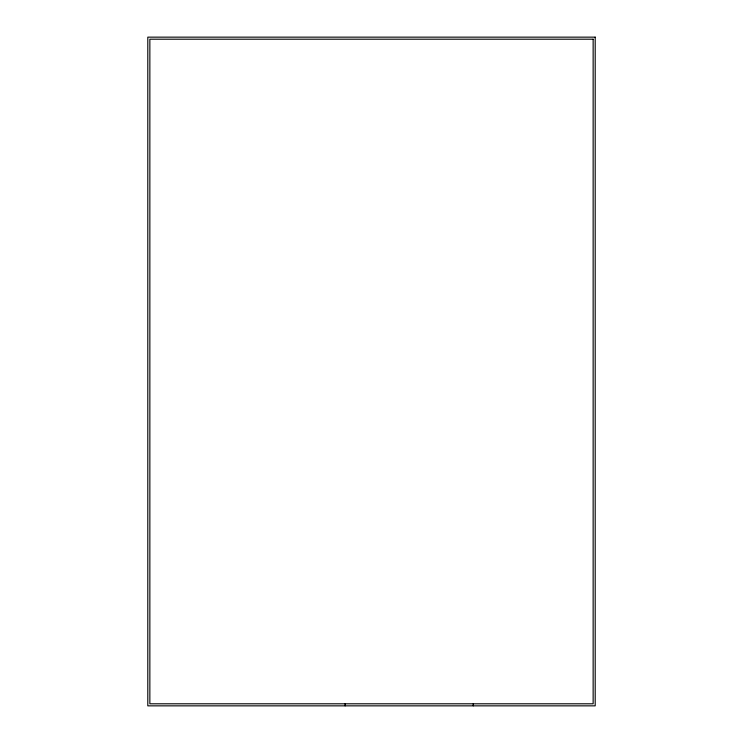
<?xml version="1.0" encoding="UTF-8"?>
<svg xmlns="http://www.w3.org/2000/svg" width="743" height="743" viewBox="0 0 743 743"><rect width="100%" height="100%" fill="white"/><g stroke="black" fill="none" stroke-linecap="round" stroke-linejoin="round"><path stroke-width="1.11" d="M473.245 703.797L473.245 705.85M345.124 703.797L345.124 705.85M595.199 37.15L147.801 37.15L147.801 705.85L595.199 705.85L595.199 37.15M593.146 39.203L149.854 39.203L149.854 703.797L593.146 703.797L593.146 39.203"/></g></svg>
